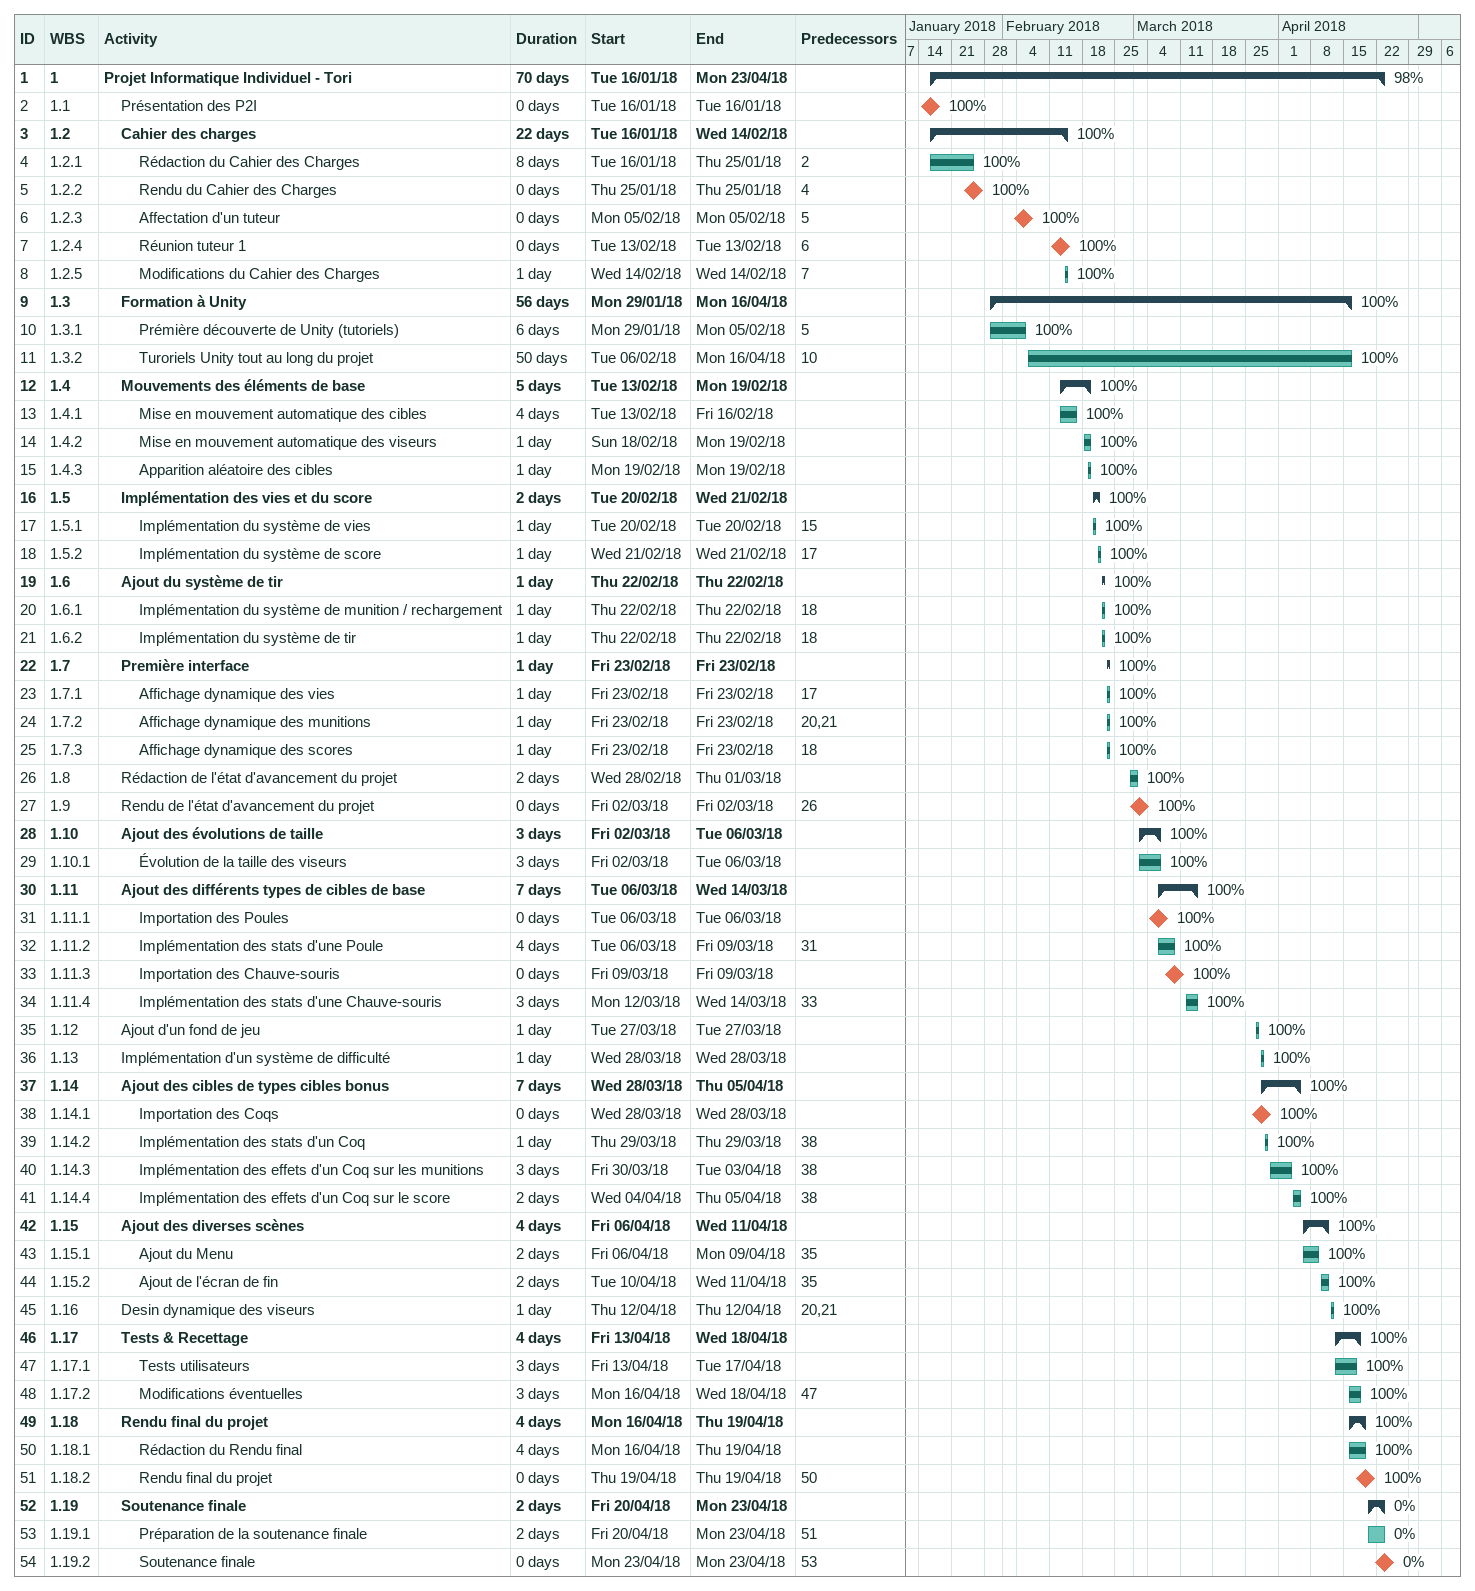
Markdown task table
| ID | WBS | Task | Duration | Start | Finish | Predecessors | % complete |
|---|---|---|---|---|---|---|---|
| 1 | 1 | **Projet Informatique Individuel - Tori** | 70d | 2018-01-16 | 2018-04-23 |  | 98 |
| 2 | 1.1 | Présentation des P2I | 0d | 2018-01-16 | 2018-01-16 |  | 100 |
| 3 | 1.2 | **Cahier des charges** | 22d | 2018-01-16 | 2018-02-14 |  | 100 |
| 4 | 1.2.1 | Rédaction du Cahier des Charges | 8d | 2018-01-16 | 2018-01-25 | 2 | 100 |
| 5 | 1.2.2 | Rendu du Cahier des Charges | 0d | 2018-01-25 | 2018-01-25 | 4 | 100 |
| 6 | 1.2.3 | Affectation d'un tuteur | 0d | 2018-02-05 | 2018-02-05 | 5 | 100 |
| 7 | 1.2.4 | Réunion tuteur 1 | 0d | 2018-02-13 | 2018-02-13 | 6 | 100 |
| 8 | 1.2.5 | Modifications du Cahier des Charges | 1d | 2018-02-14 | 2018-02-14 | 7 | 100 |
| 9 | 1.3 | **Formation à Unity** | 56d | 2018-01-29 | 2018-04-16 |  | 100 |
| 10 | 1.3.1 | Prémière découverte de Unity (tutoriels) | 6d | 2018-01-29 | 2018-02-05 | 5 | 100 |
| 11 | 1.3.2 | Turoriels Unity tout au long du projet | 50d | 2018-02-06 | 2018-04-16 | 10 | 100 |
| 12 | 1.4 | **Mouvements des éléments de base** | 5d | 2018-02-13 | 2018-02-19 |  | 100 |
| 13 | 1.4.1 | Mise en mouvement automatique des cibles | 4d | 2018-02-13 | 2018-02-16 |  | 100 |
| 14 | 1.4.2 | Mise en mouvement automatique des viseurs | 1d | 2018-02-18 | 2018-02-19 |  | 100 |
| 15 | 1.4.3 | Apparition aléatoire des cibles | 1d | 2018-02-19 | 2018-02-19 |  | 100 |
| 16 | 1.5 | **Implémentation des vies et du score** | 2d | 2018-02-20 | 2018-02-21 |  | 100 |
| 17 | 1.5.1 | Implémentation du système de vies | 1d | 2018-02-20 | 2018-02-20 | 15 | 100 |
| 18 | 1.5.2 | Implémentation du système de score | 1d | 2018-02-21 | 2018-02-21 | 17 | 100 |
| 19 | 1.6 | **Ajout du système de tir** | 1d | 2018-02-22 | 2018-02-22 |  | 100 |
| 20 | 1.6.1 | Implémentation du système de munition / rechargement | 1d | 2018-02-22 | 2018-02-22 | 18 | 100 |
| 21 | 1.6.2 | Implémentation du système de tir | 1d | 2018-02-22 | 2018-02-22 | 18 | 100 |
| 22 | 1.7 | **Première interface** | 1d | 2018-02-23 | 2018-02-23 |  | 100 |
| 23 | 1.7.1 | Affichage dynamique des vies | 1d | 2018-02-23 | 2018-02-23 | 17 | 100 |
| 24 | 1.7.2 | Affichage dynamique des munitions | 1d | 2018-02-23 | 2018-02-23 | 20, 21 | 100 |
| 25 | 1.7.3 | Affichage dynamique des scores | 1d | 2018-02-23 | 2018-02-23 | 18 | 100 |
| 26 | 1.8 | Rédaction de l'état d'avancement du projet | 2d | 2018-02-28 | 2018-03-01 |  | 100 |
| 27 | 1.9 | Rendu de l'état d'avancement du projet | 0d | 2018-03-02 | 2018-03-02 | 26 | 100 |
| 28 | 1.10 | **Ajout des évolutions de taille** | 3d | 2018-03-02 | 2018-03-06 |  | 100 |
| 29 | 1.10.1 | Évolution de la taille des viseurs | 3d | 2018-03-02 | 2018-03-06 |  | 100 |
| 30 | 1.11 | **Ajout des différents types de cibles de base** | 7d | 2018-03-06 | 2018-03-14 |  | 100 |
| 31 | 1.11.1 | Importation des Poules | 0d | 2018-03-06 | 2018-03-06 |  | 100 |
| 32 | 1.11.2 | Implémentation des stats d'une Poule | 4d | 2018-03-06 | 2018-03-09 | 31 | 100 |
| 33 | 1.11.3 | Importation des Chauve-souris | 0d | 2018-03-09 | 2018-03-09 |  | 100 |
| 34 | 1.11.4 | Implémentation des stats d'une Chauve-souris | 3d | 2018-03-12 | 2018-03-14 | 33 | 100 |
| 35 | 1.12 | Ajout d'un fond de jeu | 1d | 2018-03-27 | 2018-03-27 |  | 100 |
| 36 | 1.13 | Implémentation d'un système de difficulté | 1d | 2018-03-28 | 2018-03-28 |  | 100 |
| 37 | 1.14 | **Ajout des cibles de types cibles bonus** | 7d | 2018-03-28 | 2018-04-05 |  | 100 |
| 38 | 1.14.1 | Importation des Coqs | 0d | 2018-03-28 | 2018-03-28 |  | 100 |
| 39 | 1.14.2 | Implémentation des stats d'un Coq | 1d | 2018-03-29 | 2018-03-29 | 38 | 100 |
| 40 | 1.14.3 | Implémentation des effets d'un Coq sur les munitions | 3d | 2018-03-30 | 2018-04-03 | 38 | 100 |
| 41 | 1.14.4 | Implémentation des effets d'un Coq sur le score | 2d | 2018-04-04 | 2018-04-05 | 38 | 100 |
| 42 | 1.15 | **Ajout des diverses scènes** | 4d | 2018-04-06 | 2018-04-11 |  | 100 |
| 43 | 1.15.1 | Ajout du Menu | 2d | 2018-04-06 | 2018-04-09 | 35 | 100 |
| 44 | 1.15.2 | Ajout de l'écran de fin | 2d | 2018-04-10 | 2018-04-11 | 35 | 100 |
| 45 | 1.16 | Desin dynamique des viseurs | 1d | 2018-04-12 | 2018-04-12 | 20, 21 | 100 |
| 46 | 1.17 | **Tests & Recettage** | 4d | 2018-04-13 | 2018-04-18 |  | 100 |
| 47 | 1.17.1 | Tests utilisateurs | 3d | 2018-04-13 | 2018-04-17 |  | 100 |
| 48 | 1.17.2 | Modifications éventuelles | 3d | 2018-04-16 | 2018-04-18 | 47 | 100 |
| 49 | 1.18 | **Rendu final du projet** | 4d | 2018-04-16 | 2018-04-19 |  | 100 |
| 50 | 1.18.1 | Rédaction du Rendu final | 4d | 2018-04-16 | 2018-04-19 |  | 100 |
| 51 | 1.18.2 | Rendu final du projet | 0d | 2018-04-19 | 2018-04-19 | 50 | 100 |
| 52 | 1.19 | **Soutenance finale** | 2d | 2018-04-20 | 2018-04-23 |  | 0 |
| 53 | 1.19.1 | Préparation de la soutenance finale | 2d | 2018-04-20 | 2018-04-23 | 51 | 0 |
| 54 | 1.19.2 | Soutenance finale | 0d | 2018-04-23 | 2018-04-23 | 53 | 0 |
